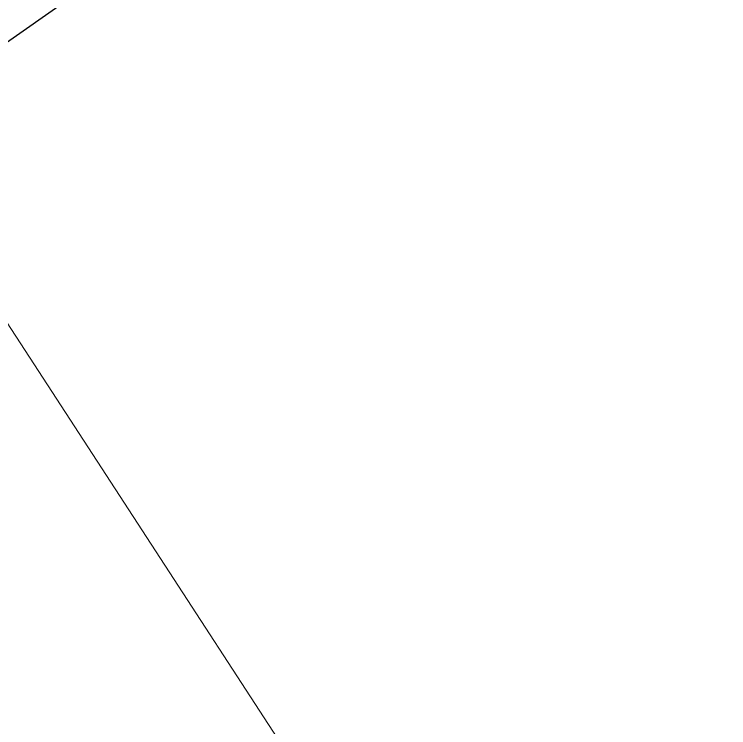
# Model space of a CAD drawing. Header units: metres. Extents: x 507606 to 508087, y 6966978 to 6967359.
# Drawn here: x 507835.86 to 507837.731, y 6967298.376 to 6967300.244 of the extents above; entities that cross this region are included whole.
import ezdxf

# ---------------------------------------------------------------- set-up
doc = ezdxf.new("R2010")
doc.units = ezdxf.units.M
doc.linetypes.add('ISO-DASHED2', pattern=[6, 4, -2])
doc.layers.add('CON_EX. MAJ', color=252, linetype='ISO-DASHED2')
doc.layers.add('IR_UG_PIPES', color=173, linetype='EXISTING_IRRIGATION', lineweight=0)
doc.styles.get("Standard").update_dxf_attribs({"font": 'ARIALN.TTF'})
doc.linetypes.add('EXISTING_IRRIGATION', pattern='A,2,-2,2,-2,2,-2,["IRR",Standard,S=2.5,R=0,X=0,Y=-1.25],-7.4,2,-2,2,-2', length=27.4)

# ---------------------------------------------------------------- blocks, each defined once
blk = doc.blocks.new('XE_SURVEY')
at = {"layer": 'IR_UG_PIPES'}
blk.add_lwpolyline([(507832.8967, 6967303.9612), (507837.6727, 6967296.6222)], dxfattribs=at)
blk = doc.blocks.new('XE_CONTOURS EXIST_1')
at = {"layer": 'CON_EX. MAJ', "color": 252, "linetype": 'ISO-DASHED2', "lineweight": -3, "ltscale": 10, "elevation": 5, "flags": 128}
blk.add_lwpolyline([(507838.2192, 6967301.743), (507838.2082, 6967301.7379), (507838.1653, 6967301.7182), (507838.0668, 6967301.673), (507837.9222, 6967301.6066), (507837.8279, 6967301.5633), (507837.7815, 6967301.539), (507837.5483, 6967301.3746), (507836.9924, 6967300.9825), (507836.3272, 6967300.5135), (507835.7658, 6967300.1178), (507835.5217, 6967299.9462), (507835.4151, 6967299.8805), (507835.3237, 6967299.8248), (507835.2539, 6967299.7647), (507835.0647, 6967299.5845), (507834.6515, 6967299.191), (507834.239, 6967298.798), (507834.0516, 6967298.6195), (507834.0514, 6967298.6195)], dxfattribs=at)

msp = doc.modelspace()

# ---------------------------------------------------------------- block references
msp.add_blockref('XE_SURVEY', (0, 0))

# ---------------------------------------------------------------- next in the draw order: block references
msp.add_blockref('XE_CONTOURS EXIST_1', (0, 0))

doc.saveas('drawing.dxf')
